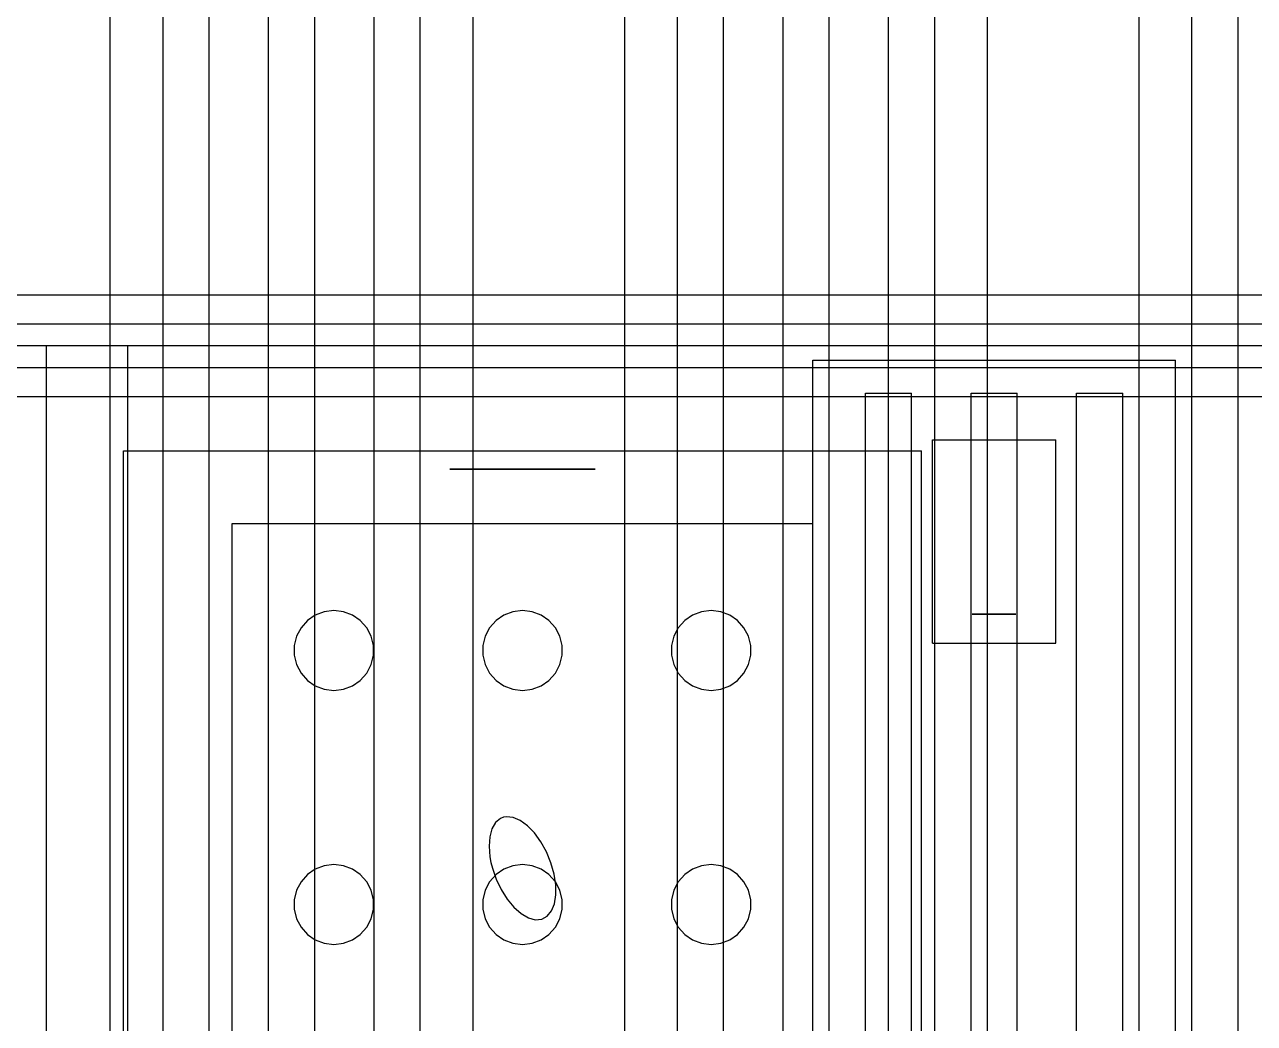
# Model space of a CAD drawing. Header units: millimetres. Extents: x -1355 to 669, y -1138 to 733.
# Drawn here: x -224.85 to -206.2, y 46.13 to 61.27 of the extents above; entities that cross this region are included whole.
import ezdxf

# ---------------------------------------------------------------- set-up
doc = ezdxf.new("R2010")
doc.units = ezdxf.units.MM
doc.layers.add('HIDDEN', color=8, linetype='Continuous')

msp = doc.modelspace()

# ---------------------------------------------------------------- linework, layer by layer
at = {"layer": 'HIDDEN'}
for points in [[(-223.55, 4.93), (-223.55, 276.75)], [(-223.55, 4.93), (-223.55, 276.75)], [(-218.05, 4.93), (-218.05, 276.75)], [(-218.05, 4.93), (-218.05, 276.75)], [(-215.75, 5.15), (-215.75, 276.75)], [(-215.75, 5.15), (-215.75, 276.75)], [(-210.25, 5.15), (-210.25, 276.75)], [(-210.25, 5.15), (-210.25, 276.75)], [(-207.95, 5.37), (-207.95, 276.75)], [(-207.95, 5.37), (-207.95, 276.75)], [(-222.75, 5.43), (-222.75, 276.25)], [(-222.75, 5.43), (-222.75, 276.25)], [(-222.05, 5.43), (-222.05, 276.25)], [(-222.05, 5.43), (-222.05, 276.25)], [(-221.15, 5.43), (-221.15, 276.25)], [(-221.15, 5.43), (-221.15, 276.25)], [(-220.45, 5.43), (-220.45, 276.25)], [(-220.45, 5.43), (-220.45, 276.25)], [(-219.55, 5.43), (-219.55, 276.25)], [(-219.55, 5.43), (-219.55, 276.25)], [(-218.85, 5.43), (-218.85, 276.25)], [(-218.85, 5.43), (-218.85, 276.25)], [(-214.95, 5.65), (-214.95, 276.25)], [(-214.95, 5.65), (-214.95, 276.25)], [(-214.25, 5.65), (-214.25, 276.25)], [(-214.25, 5.65), (-214.25, 276.25)], [(-213.35, 5.65), (-213.35, 276.25)], [(-213.35, 5.65), (-213.35, 276.25)], [(-212.65, 5.65), (-212.65, 276.25)], [(-212.65, 5.65), (-212.65, 276.25)], [(-211.75, 5.65), (-211.75, 276.25)], [(-211.75, 5.65), (-211.75, 276.25)], [(-211.05, 5.65), (-211.05, 276.25)], [(-211.05, 5.65), (-211.05, 276.25)], [(-207.15, 5.87), (-207.15, 276.25)], [(-207.15, 5.87), (-207.15, 276.25)], [(-206.45, 5.87), (-206.45, 276.25)], [(-206.45, 5.87), (-206.45, 276.25)], [(-317.4, 57.17), (-97.4, 57.17)], [(-317.4, 57.17), (-97.4, 57.17)], [(-317.4, 57.17), (-97.4, 57.17)], [(-317.4, 57.17), (-97.4, 57.17)], [(-317.4, 56.73), (-97.4, 56.73)], [(-317.4, 56.73), (-97.4, 56.73)], [(-317.4, 56.4), (-97.4, 56.4)], [(-317.4, 56.4), (-97.4, 56.4)], [(-317.4, 56.4), (-97.4, 56.4)], [(-317.4, 56.4), (-97.4, 56.4)], [(-224.516, 56.4), (-223.284, 56.4)], [(-224.516, 56.4), (-223.284, 56.4)], [(-224.516, 31.1), (-224.516, 56.4)], [(-224.516, 31.1), (-224.516, 56.4)], [(-224.516, 56.4), (-223.284, 56.4)], [(-224.516, 56.4), (-223.284, 56.4)], [(-224.516, 31.1), (-224.516, 56.4)], [(-224.516, 31.1), (-224.516, 56.4)], [(-223.284, 31.1), (-223.284, 56.4)], [(-223.284, 31.1), (-223.284, 56.4)], [(-223.284, 31.1), (-223.284, 56.4)], [(-223.284, 31.1), (-223.284, 56.4)], [(-212.9, 56.18), (-207.4, 56.18)], [(-212.9, 56.18), (-207.4, 56.18)], [(-212.9, 4.05), (-212.9, 56.18)], [(-212.9, 4.05), (-212.9, 56.18)], [(-207.4, 4.05), (-207.4, 56.18)], [(-207.4, 4.05), (-207.4, 56.18)], [(-317.4, 56.07), (-97.4, 56.07)], [(-317.4, 56.07), (-97.4, 56.07)], [(-317.4, 55.63), (-97.4, 55.63)], [(-317.4, 55.63), (-97.4, 55.63)], [(-317.4, 55.63), (-97.4, 55.63)], [(-317.4, 55.63), (-97.4, 55.63)], [(-212.1, 55.68), (-211.4, 55.68)], [(-212.1, 55.68), (-211.4, 55.68)], [(-212.1, 4.55), (-212.1, 55.68)], [(-212.1, 4.55), (-212.1, 55.68)], [(-211.4, 4.55), (-211.4, 55.68)], [(-211.4, 4.55), (-211.4, 55.68)], [(-210.5, 55.68), (-209.8, 55.68)], [(-210.5, 55.68), (-209.8, 55.68)], [(-210.5, 4.55), (-210.5, 55.68)], [(-210.5, 4.55), (-210.5, 55.68)], [(-209.8, 4.55), (-209.8, 55.68)], [(-209.8, 4.55), (-209.8, 55.68)], [(-208.9, 55.68), (-208.2, 55.68)], [(-208.9, 55.68), (-208.2, 55.68)], [(-208.9, 4.55), (-208.9, 55.68)], [(-208.9, 4.55), (-208.9, 55.68)], [(-208.2, 4.55), (-208.2, 55.68)], [(-208.2, 4.55), (-208.2, 55.68)], [(-211.085, 54.97), (-209.215, 54.97)], [(-211.085, 54.97), (-209.215, 54.97)], [(-211.085, 51.89), (-211.085, 54.97)], [(-211.085, 51.89), (-211.085, 54.97)], [(-209.215, 51.89), (-209.215, 54.97)], [(-209.215, 51.89), (-209.215, 54.97)], [(-223.35, 54.805), (-211.25, 54.805)], [(-223.35, 54.805), (-211.25, 54.805)], [(-223.35, 33.355), (-223.35, 54.805)], [(-223.35, 33.355), (-223.35, 54.805)], [(-211.25, 33.355), (-211.25, 54.805)], [(-211.25, 33.355), (-211.25, 54.805)], [(-218.4, 54.53), (-218.392, 54.53)], [(-218.392, 54.53), (-218.4, 54.53)], [(-218.392, 54.53), (-218.329, 54.53)], [(-218.329, 54.53), (-218.392, 54.53)], [(-218.329, 54.53), (-218.205, 54.53)], [(-218.205, 54.53), (-218.329, 54.53)], [(-218.205, 54.53), (-218.029, 54.53)], [(-218.029, 54.53), (-218.205, 54.53)], [(-218.029, 54.53), (-217.811, 54.53)], [(-217.811, 54.53), (-218.029, 54.53)], [(-217.811, 54.53), (-217.563, 54.53)], [(-217.563, 54.53), (-217.811, 54.53)], [(-217.563, 54.53), (-217.3, 54.53)], [(-217.3, 54.53), (-217.563, 54.53)], [(-217.037, 54.53), (-217.3, 54.53)], [(-217.3, 54.53), (-217.037, 54.53)], [(-216.789, 54.53), (-217.037, 54.53)], [(-217.037, 54.53), (-216.789, 54.53)], [(-216.571, 54.53), (-216.789, 54.53)], [(-216.789, 54.53), (-216.571, 54.53)], [(-216.395, 54.53), (-216.571, 54.53)], [(-216.571, 54.53), (-216.395, 54.53)], [(-216.271, 54.53), (-216.395, 54.53)], [(-216.395, 54.53), (-216.271, 54.53)], [(-216.208, 54.53), (-216.271, 54.53)], [(-216.271, 54.53), (-216.208, 54.53)], [(-216.2, 54.53), (-216.208, 54.53)], [(-216.208, 54.53), (-216.2, 54.53)], [(-221.7, 53.705), (-212.9, 53.705)], [(-221.7, 53.705), (-212.9, 53.705)], [(-221.7, 34.455), (-221.7, 53.705)], [(-221.7, 34.455), (-221.7, 53.705)], [(-221.7, 53.705), (-212.9, 53.705)], [(-221.7, 53.705), (-212.9, 53.705)], [(-221.7, 34.455), (-221.7, 53.705)], [(-221.7, 34.455), (-221.7, 53.705)], [(-221.7, 53.705), (-212.9, 53.705)], [(-221.7, 53.705), (-212.9, 53.705)], [(-221.7, 34.455), (-221.7, 53.705)], [(-221.7, 34.455), (-221.7, 53.705)], [(-221.7, 53.705), (-212.9, 53.705)], [(-221.7, 53.705), (-212.9, 53.705)], [(-221.7, 34.455), (-221.7, 53.705)], [(-221.7, 34.455), (-221.7, 53.705)], [(-221.7, 53.705), (-212.9, 53.705)], [(-221.7, 53.705), (-212.9, 53.705)], [(-221.7, 34.455), (-221.7, 53.705)], [(-221.7, 34.455), (-221.7, 53.705)], [(-221.7, 53.705), (-212.9, 53.705)], [(-221.7, 53.705), (-212.9, 53.705)], [(-221.7, 34.455), (-221.7, 53.705)], [(-221.7, 34.455), (-221.7, 53.705)], [(-221.7, 53.705), (-212.9, 53.705)], [(-221.7, 53.705), (-212.9, 53.705)], [(-221.7, 34.455), (-221.7, 53.705)], [(-221.7, 34.455), (-221.7, 53.705)], [(-221.7, 53.705), (-212.9, 53.705)], [(-221.7, 53.705), (-212.9, 53.705)], [(-221.7, 34.455), (-221.7, 53.705)], [(-221.7, 34.455), (-221.7, 53.705)], [(-221.7, 53.705), (-212.9, 53.705)], [(-221.7, 53.705), (-212.9, 53.705)], [(-221.7, 34.455), (-221.7, 53.705)], [(-221.7, 34.455), (-221.7, 53.705)], [(-221.7, 53.705), (-212.9, 53.705)], [(-221.7, 53.705), (-212.9, 53.705)], [(-221.7, 34.455), (-221.7, 53.705)], [(-221.7, 34.455), (-221.7, 53.705)], [(-221.7, 53.705), (-212.9, 53.705)], [(-221.7, 53.705), (-212.9, 53.705)], [(-221.7, 34.455), (-221.7, 53.705)], [(-221.7, 34.455), (-221.7, 53.705)], [(-221.7, 53.705), (-212.9, 53.705)], [(-221.7, 53.705), (-212.9, 53.705)], [(-221.7, 34.455), (-221.7, 53.705)], [(-221.7, 34.455), (-221.7, 53.705)], [(-221.7, 53.705), (-212.9, 53.705)], [(-221.7, 53.705), (-212.9, 53.705)], [(-221.7, 34.455), (-221.7, 53.705)], [(-221.7, 34.455), (-221.7, 53.705)], [(-221.7, 53.705), (-212.9, 53.705)], [(-221.7, 53.705), (-212.9, 53.705)], [(-221.7, 34.455), (-221.7, 53.705)], [(-221.7, 34.455), (-221.7, 53.705)], [(-221.7, 53.705), (-212.9, 53.705)], [(-221.7, 53.705), (-212.9, 53.705)], [(-221.7, 34.455), (-221.7, 53.705)], [(-221.7, 34.455), (-221.7, 53.705)], [(-221.7, 53.705), (-212.9, 53.705)], [(-221.7, 53.705), (-212.9, 53.705)], [(-221.7, 34.455), (-221.7, 53.705)], [(-221.7, 34.455), (-221.7, 53.705)], [(-221.7, 53.705), (-212.9, 53.705)], [(-221.7, 53.705), (-212.9, 53.705)], [(-221.7, 34.455), (-221.7, 53.705)], [(-221.7, 34.455), (-221.7, 53.705)], [(-221.7, 53.705), (-212.9, 53.705)], [(-221.7, 53.705), (-212.9, 53.705)], [(-221.7, 34.455), (-221.7, 53.705)], [(-221.7, 34.455), (-221.7, 53.705)], [(-221.7, 53.705), (-212.9, 53.705)], [(-221.7, 53.705), (-212.9, 53.705)], [(-221.7, 34.455), (-221.7, 53.705)], [(-221.7, 34.455), (-221.7, 53.705)], [(-221.7, 53.705), (-212.9, 53.705)], [(-221.7, 53.705), (-212.9, 53.705)], [(-221.7, 34.455), (-221.7, 53.705)], [(-221.7, 34.455), (-221.7, 53.705)], [(-221.7, 53.705), (-212.9, 53.705)], [(-221.7, 53.705), (-212.9, 53.705)], [(-221.7, 34.455), (-221.7, 53.705)], [(-221.7, 34.455), (-221.7, 53.705)], [(-221.7, 53.705), (-212.9, 53.705)], [(-221.7, 53.705), (-212.9, 53.705)], [(-221.7, 34.455), (-221.7, 53.705)], [(-221.7, 34.455), (-221.7, 53.705)], [(-221.7, 53.705), (-212.9, 53.705)], [(-221.7, 53.705), (-212.9, 53.705)], [(-221.7, 34.455), (-221.7, 53.705)], [(-221.7, 34.455), (-221.7, 53.705)], [(-221.7, 53.705), (-212.9, 53.705)], [(-221.7, 53.705), (-212.9, 53.705)], [(-221.7, 34.455), (-221.7, 53.705)], [(-221.7, 34.455), (-221.7, 53.705)], [(-221.7, 53.705), (-212.9, 53.705)], [(-221.7, 53.705), (-212.9, 53.705)], [(-221.7, 34.455), (-221.7, 53.705)], [(-221.7, 34.455), (-221.7, 53.705)], [(-221.7, 53.705), (-212.9, 53.705)], [(-221.7, 53.705), (-212.9, 53.705)], [(-221.7, 34.455), (-221.7, 53.705)], [(-221.7, 34.455), (-221.7, 53.705)], [(-212.9, 34.455), (-212.9, 53.705)], [(-212.9, 34.455), (-212.9, 53.705)], [(-212.9, 34.455), (-212.9, 53.705)], [(-212.9, 34.455), (-212.9, 53.705)], [(-212.9, 34.455), (-212.9, 53.705)], [(-212.9, 34.455), (-212.9, 53.705)], [(-212.9, 34.455), (-212.9, 53.705)], [(-212.9, 34.455), (-212.9, 53.705)], [(-212.9, 34.455), (-212.9, 53.705)], [(-212.9, 34.455), (-212.9, 53.705)], [(-212.9, 34.455), (-212.9, 53.705)], [(-212.9, 34.455), (-212.9, 53.705)], [(-212.9, 34.455), (-212.9, 53.705)], [(-212.9, 34.455), (-212.9, 53.705)], [(-212.9, 34.455), (-212.9, 53.705)], [(-212.9, 34.455), (-212.9, 53.705)], [(-212.9, 34.455), (-212.9, 53.705)], [(-212.9, 34.455), (-212.9, 53.705)], [(-212.9, 34.455), (-212.9, 53.705)], [(-212.9, 34.455), (-212.9, 53.705)], [(-212.9, 34.455), (-212.9, 53.705)], [(-212.9, 34.455), (-212.9, 53.705)], [(-212.9, 34.455), (-212.9, 53.705)], [(-212.9, 34.455), (-212.9, 53.705)], [(-212.9, 34.455), (-212.9, 53.705)], [(-212.9, 34.455), (-212.9, 53.705)], [(-212.9, 34.455), (-212.9, 53.705)], [(-212.9, 34.455), (-212.9, 53.705)], [(-212.9, 34.455), (-212.9, 53.705)], [(-212.9, 34.455), (-212.9, 53.705)], [(-212.9, 34.455), (-212.9, 53.705)], [(-212.9, 34.455), (-212.9, 53.705)], [(-212.9, 34.455), (-212.9, 53.705)], [(-212.9, 34.455), (-212.9, 53.705)], [(-212.9, 34.455), (-212.9, 53.705)], [(-212.9, 34.455), (-212.9, 53.705)], [(-212.9, 34.455), (-212.9, 53.705)], [(-212.9, 34.455), (-212.9, 53.705)], [(-212.9, 34.455), (-212.9, 53.705)], [(-212.9, 34.455), (-212.9, 53.705)], [(-212.9, 34.455), (-212.9, 53.705)], [(-212.9, 34.455), (-212.9, 53.705)], [(-212.9, 34.455), (-212.9, 53.705)], [(-212.9, 34.455), (-212.9, 53.705)], [(-212.9, 34.455), (-212.9, 53.705)], [(-212.9, 34.455), (-212.9, 53.705)], [(-212.9, 34.455), (-212.9, 53.705)], [(-212.9, 34.455), (-212.9, 53.705)], [(-212.9, 34.455), (-212.9, 53.705)], [(-212.9, 34.455), (-212.9, 53.705)], [(-212.9, 34.455), (-212.9, 53.705)], [(-212.9, 34.455), (-212.9, 53.705)], [(-220.561, 52.233), (-220.658, 52.124)], [(-220.561, 52.233), (-220.658, 52.124)], [(-220.441, 52.316), (-220.561, 52.233)], [(-220.441, 52.316), (-220.561, 52.233)], [(-220.305, 52.367), (-220.441, 52.316)], [(-220.305, 52.367), (-220.441, 52.316)], [(-220.16, 52.385), (-220.305, 52.367)], [(-220.16, 52.385), (-220.305, 52.367)], [(-220.015, 52.367), (-220.16, 52.385)], [(-220.015, 52.367), (-220.16, 52.385)], [(-219.879, 52.316), (-220.015, 52.367)], [(-219.879, 52.316), (-220.015, 52.367)], [(-219.759, 52.233), (-219.879, 52.316)], [(-219.759, 52.233), (-219.879, 52.316)], [(-219.662, 52.124), (-219.759, 52.233)], [(-219.662, 52.124), (-219.759, 52.233)], [(-217.701, 52.233), (-217.798, 52.124)], [(-217.701, 52.233), (-217.798, 52.124)], [(-217.581, 52.316), (-217.701, 52.233)], [(-217.581, 52.316), (-217.701, 52.233)], [(-217.445, 52.367), (-217.581, 52.316)], [(-217.445, 52.367), (-217.581, 52.316)], [(-217.3, 52.385), (-217.445, 52.367)], [(-217.3, 52.385), (-217.445, 52.367)], [(-217.155, 52.367), (-217.3, 52.385)], [(-217.155, 52.367), (-217.3, 52.385)], [(-217.019, 52.316), (-217.155, 52.367)], [(-217.019, 52.316), (-217.155, 52.367)], [(-216.899, 52.233), (-217.019, 52.316)], [(-216.899, 52.233), (-217.019, 52.316)], [(-216.802, 52.124), (-216.899, 52.233)], [(-216.802, 52.124), (-216.899, 52.233)], [(-214.841, 52.233), (-214.938, 52.124)], [(-214.841, 52.233), (-214.938, 52.124)], [(-214.721, 52.316), (-214.841, 52.233)], [(-214.721, 52.316), (-214.841, 52.233)], [(-214.585, 52.367), (-214.721, 52.316)], [(-214.585, 52.367), (-214.721, 52.316)], [(-214.44, 52.385), (-214.585, 52.367)], [(-214.44, 52.385), (-214.585, 52.367)], [(-214.295, 52.367), (-214.44, 52.385)], [(-214.295, 52.367), (-214.44, 52.385)], [(-214.159, 52.316), (-214.295, 52.367)], [(-214.159, 52.316), (-214.295, 52.367)], [(-214.039, 52.233), (-214.159, 52.316)], [(-214.039, 52.233), (-214.159, 52.316)], [(-213.942, 52.124), (-214.039, 52.233)], [(-213.942, 52.124), (-214.039, 52.233)], [(-210.48, 52.33), (-210.478, 52.33)], [(-210.478, 52.33), (-210.48, 52.33)], [(-210.478, 52.33), (-210.459, 52.33)], [(-210.459, 52.33), (-210.478, 52.33)], [(-210.459, 52.33), (-210.422, 52.33)], [(-210.422, 52.33), (-210.459, 52.33)], [(-210.422, 52.33), (-210.369, 52.33)], [(-210.369, 52.33), (-210.422, 52.33)], [(-210.369, 52.33), (-210.303, 52.33)], [(-210.303, 52.33), (-210.369, 52.33)], [(-210.303, 52.33), (-210.229, 52.33)], [(-210.229, 52.33), (-210.303, 52.33)], [(-210.229, 52.33), (-210.15, 52.33)], [(-210.15, 52.33), (-210.229, 52.33)], [(-210.071, 52.33), (-210.15, 52.33)], [(-210.15, 52.33), (-210.071, 52.33)], [(-209.997, 52.33), (-210.071, 52.33)], [(-210.071, 52.33), (-209.997, 52.33)], [(-209.931, 52.33), (-209.997, 52.33)], [(-209.997, 52.33), (-209.931, 52.33)], [(-209.878, 52.33), (-209.931, 52.33)], [(-209.931, 52.33), (-209.878, 52.33)], [(-209.841, 52.33), (-209.878, 52.33)], [(-209.878, 52.33), (-209.841, 52.33)], [(-209.822, 52.33), (-209.841, 52.33)], [(-209.841, 52.33), (-209.822, 52.33)], [(-209.82, 52.33), (-209.822, 52.33)], [(-209.822, 52.33), (-209.82, 52.33)], [(-220.658, 52.124), (-220.726, 51.995)], [(-220.658, 52.124), (-220.726, 51.995)], [(-219.594, 51.995), (-219.662, 52.124)], [(-219.594, 51.995), (-219.662, 52.124)], [(-217.798, 52.124), (-217.866, 51.995)], [(-217.798, 52.124), (-217.866, 51.995)], [(-216.734, 51.995), (-216.802, 52.124)], [(-216.734, 51.995), (-216.802, 52.124)], [(-214.938, 52.124), (-215.006, 51.995)], [(-214.938, 52.124), (-215.006, 51.995)], [(-213.874, 51.995), (-213.942, 52.124)], [(-213.874, 51.995), (-213.942, 52.124)], [(-220.726, 51.995), (-220.761, 51.853)], [(-220.726, 51.995), (-220.761, 51.853)], [(-220.761, 51.853), (-220.761, 51.707)], [(-220.761, 51.853), (-220.761, 51.707)], [(-219.559, 51.853), (-219.594, 51.995)], [(-219.559, 51.853), (-219.594, 51.995)], [(-219.559, 51.707), (-219.559, 51.853)], [(-219.559, 51.707), (-219.559, 51.853)], [(-217.866, 51.995), (-217.901, 51.853)], [(-217.866, 51.995), (-217.901, 51.853)], [(-217.901, 51.853), (-217.901, 51.707)], [(-217.901, 51.853), (-217.901, 51.707)], [(-216.699, 51.853), (-216.734, 51.995)], [(-216.699, 51.853), (-216.734, 51.995)], [(-216.699, 51.707), (-216.699, 51.853)], [(-216.699, 51.707), (-216.699, 51.853)], [(-215.006, 51.995), (-215.041, 51.853)], [(-215.006, 51.995), (-215.041, 51.853)], [(-215.041, 51.853), (-215.041, 51.707)], [(-215.041, 51.853), (-215.041, 51.707)], [(-213.839, 51.853), (-213.874, 51.995)], [(-213.839, 51.853), (-213.874, 51.995)], [(-213.839, 51.707), (-213.839, 51.853)], [(-213.839, 51.707), (-213.839, 51.853)], [(-211.085, 51.89), (-209.215, 51.89)], [(-211.085, 51.89), (-209.215, 51.89)], [(-220.761, 51.707), (-220.726, 51.565)], [(-220.761, 51.707), (-220.726, 51.565)], [(-219.594, 51.565), (-219.559, 51.707)], [(-219.594, 51.565), (-219.559, 51.707)], [(-217.901, 51.707), (-217.866, 51.565)], [(-217.901, 51.707), (-217.866, 51.565)], [(-216.734, 51.565), (-216.699, 51.707)], [(-216.734, 51.565), (-216.699, 51.707)], [(-215.041, 51.707), (-215.006, 51.565)], [(-215.041, 51.707), (-215.006, 51.565)], [(-213.874, 51.565), (-213.839, 51.707)], [(-213.874, 51.565), (-213.839, 51.707)], [(-220.726, 51.565), (-220.658, 51.436)], [(-220.726, 51.565), (-220.658, 51.436)], [(-219.662, 51.436), (-219.594, 51.565)], [(-219.662, 51.436), (-219.594, 51.565)], [(-217.866, 51.565), (-217.798, 51.436)], [(-217.866, 51.565), (-217.798, 51.436)], [(-216.802, 51.436), (-216.734, 51.565)], [(-216.802, 51.436), (-216.734, 51.565)], [(-215.006, 51.565), (-214.938, 51.436)], [(-215.006, 51.565), (-214.938, 51.436)], [(-213.942, 51.436), (-213.874, 51.565)], [(-213.942, 51.436), (-213.874, 51.565)], [(-220.658, 51.436), (-220.561, 51.327)], [(-220.658, 51.436), (-220.561, 51.327)], [(-220.561, 51.327), (-220.441, 51.244)], [(-220.561, 51.327), (-220.441, 51.244)], [(-219.879, 51.244), (-219.759, 51.327)], [(-219.879, 51.244), (-219.759, 51.327)], [(-219.759, 51.327), (-219.662, 51.436)], [(-219.759, 51.327), (-219.662, 51.436)], [(-217.798, 51.436), (-217.701, 51.327)], [(-217.798, 51.436), (-217.701, 51.327)], [(-217.701, 51.327), (-217.581, 51.244)], [(-217.701, 51.327), (-217.581, 51.244)], [(-217.019, 51.244), (-216.899, 51.327)], [(-217.019, 51.244), (-216.899, 51.327)], [(-216.899, 51.327), (-216.802, 51.436)], [(-216.899, 51.327), (-216.802, 51.436)], [(-214.938, 51.436), (-214.841, 51.327)], [(-214.938, 51.436), (-214.841, 51.327)], [(-214.841, 51.327), (-214.721, 51.244)], [(-214.841, 51.327), (-214.721, 51.244)], [(-214.159, 51.244), (-214.039, 51.327)], [(-214.159, 51.244), (-214.039, 51.327)], [(-214.039, 51.327), (-213.942, 51.436)], [(-214.039, 51.327), (-213.942, 51.436)], [(-220.441, 51.244), (-220.305, 51.193)], [(-220.441, 51.244), (-220.305, 51.193)], [(-220.305, 51.193), (-220.16, 51.175)], [(-220.305, 51.193), (-220.16, 51.175)], [(-220.16, 51.175), (-220.015, 51.193)], [(-220.16, 51.175), (-220.015, 51.193)], [(-220.015, 51.193), (-219.879, 51.244)], [(-220.015, 51.193), (-219.879, 51.244)], [(-217.581, 51.244), (-217.445, 51.193)], [(-217.581, 51.244), (-217.445, 51.193)], [(-217.445, 51.193), (-217.3, 51.175)], [(-217.445, 51.193), (-217.3, 51.175)], [(-217.3, 51.175), (-217.155, 51.193)], [(-217.3, 51.175), (-217.155, 51.193)], [(-217.155, 51.193), (-217.019, 51.244)], [(-217.155, 51.193), (-217.019, 51.244)], [(-214.721, 51.244), (-214.585, 51.193)], [(-214.721, 51.244), (-214.585, 51.193)], [(-214.585, 51.193), (-214.44, 51.175)], [(-214.585, 51.193), (-214.44, 51.175)], [(-214.44, 51.175), (-214.295, 51.193)], [(-214.44, 51.175), (-214.295, 51.193)], [(-214.295, 51.193), (-214.159, 51.244)], [(-214.295, 51.193), (-214.159, 51.244)], [(-217.632, 49.234), (-217.707, 49.172)], [(-217.59, 49.252), (-217.632, 49.234)], [(-217.542, 49.26), (-217.59, 49.252)], [(-217.441, 49.25), (-217.542, 49.26)], [(-217.333, 49.204), (-217.441, 49.25)], [(-217.763, 49.078), (-217.796, 48.956)], [(-217.707, 49.172), (-217.763, 49.078)], [(-217.223, 49.124), (-217.333, 49.204)], [(-217.118, 49.014), (-217.223, 49.124)], [(-217.796, 48.956), (-217.807, 48.812)], [(-217.02, 48.879), (-217.118, 49.014)], [(-216.936, 48.726), (-217.02, 48.879)], [(-217.807, 48.812), (-217.794, 48.653)], [(-216.869, 48.561), (-216.936, 48.726)], [(-220.305, 48.517), (-220.441, 48.466)], [(-220.305, 48.517), (-220.441, 48.466)], [(-220.16, 48.535), (-220.305, 48.517)], [(-220.16, 48.535), (-220.305, 48.517)], [(-220.015, 48.517), (-220.16, 48.535)], [(-220.015, 48.517), (-220.16, 48.535)], [(-219.879, 48.466), (-220.015, 48.517)], [(-219.879, 48.466), (-220.015, 48.517)], [(-217.794, 48.653), (-217.778, 48.567)], [(-217.778, 48.567), (-217.757, 48.48)], [(-217.757, 48.48), (-217.699, 48.314)], [(-217.445, 48.517), (-217.581, 48.466)], [(-217.445, 48.517), (-217.581, 48.466)], [(-217.3, 48.535), (-217.445, 48.517)], [(-217.3, 48.535), (-217.445, 48.517)], [(-217.155, 48.517), (-217.3, 48.535)], [(-217.155, 48.517), (-217.3, 48.535)], [(-217.019, 48.466), (-217.155, 48.517)], [(-217.019, 48.466), (-217.155, 48.517)], [(-216.822, 48.392), (-216.869, 48.561)], [(-214.585, 48.517), (-214.721, 48.466)], [(-214.585, 48.517), (-214.721, 48.466)], [(-214.44, 48.535), (-214.585, 48.517)], [(-214.44, 48.535), (-214.585, 48.517)], [(-214.295, 48.517), (-214.44, 48.535)], [(-214.295, 48.517), (-214.44, 48.535)], [(-214.159, 48.466), (-214.295, 48.517)], [(-214.159, 48.466), (-214.295, 48.517)], [(-220.561, 48.383), (-220.658, 48.274)], [(-220.561, 48.383), (-220.658, 48.274)], [(-220.441, 48.466), (-220.561, 48.383)], [(-220.441, 48.466), (-220.561, 48.383)], [(-219.759, 48.383), (-219.879, 48.466)], [(-219.759, 48.383), (-219.879, 48.466)], [(-219.662, 48.274), (-219.759, 48.383)], [(-219.662, 48.274), (-219.759, 48.383)], [(-217.701, 48.383), (-217.798, 48.274)], [(-217.701, 48.383), (-217.798, 48.274)], [(-217.581, 48.466), (-217.701, 48.383)], [(-217.581, 48.466), (-217.701, 48.383)], [(-217.699, 48.314), (-217.623, 48.155)], [(-216.899, 48.383), (-217.019, 48.466)], [(-216.899, 48.383), (-217.019, 48.466)], [(-216.802, 48.274), (-216.899, 48.383)], [(-216.802, 48.274), (-216.899, 48.383)], [(-216.797, 48.227), (-216.822, 48.392)], [(-214.841, 48.383), (-214.938, 48.274)], [(-214.841, 48.383), (-214.938, 48.274)], [(-214.721, 48.466), (-214.841, 48.383)], [(-214.721, 48.466), (-214.841, 48.383)], [(-214.039, 48.383), (-214.159, 48.466)], [(-214.039, 48.383), (-214.159, 48.466)], [(-213.942, 48.274), (-214.039, 48.383)], [(-213.942, 48.274), (-214.039, 48.383)], [(-220.726, 48.145), (-220.761, 48.003)], [(-220.726, 48.145), (-220.761, 48.003)], [(-220.658, 48.274), (-220.726, 48.145)], [(-220.658, 48.274), (-220.726, 48.145)], [(-219.594, 48.145), (-219.662, 48.274)], [(-219.594, 48.145), (-219.662, 48.274)], [(-219.559, 48.003), (-219.594, 48.145)], [(-219.559, 48.003), (-219.594, 48.145)], [(-217.866, 48.145), (-217.901, 48.003)], [(-217.866, 48.145), (-217.901, 48.003)], [(-217.798, 48.274), (-217.866, 48.145)], [(-217.798, 48.274), (-217.866, 48.145)], [(-217.623, 48.155), (-217.532, 48.01)], [(-216.734, 48.145), (-216.802, 48.274)], [(-216.734, 48.145), (-216.802, 48.274)], [(-216.795, 48.075), (-216.797, 48.227)], [(-216.699, 48.003), (-216.734, 48.145)], [(-216.699, 48.003), (-216.734, 48.145)], [(-215.006, 48.145), (-215.041, 48.003)], [(-215.006, 48.145), (-215.041, 48.003)], [(-214.938, 48.274), (-215.006, 48.145)], [(-214.938, 48.274), (-215.006, 48.145)], [(-213.874, 48.145), (-213.942, 48.274)], [(-213.874, 48.145), (-213.942, 48.274)], [(-213.839, 48.003), (-213.874, 48.145)], [(-213.839, 48.003), (-213.874, 48.145)], [(-220.761, 48.003), (-220.761, 47.857)], [(-220.761, 48.003), (-220.761, 47.857)], [(-219.559, 47.857), (-219.559, 48.003)], [(-219.559, 47.857), (-219.559, 48.003)], [(-217.901, 48.003), (-217.901, 47.857)], [(-217.901, 48.003), (-217.901, 47.857)], [(-217.532, 48.01), (-217.429, 47.887)], [(-216.862, 47.832), (-216.817, 47.941)], [(-216.817, 47.941), (-216.795, 48.075)], [(-216.699, 47.857), (-216.699, 48.003)], [(-216.699, 47.857), (-216.699, 48.003)], [(-215.041, 48.003), (-215.041, 47.857)], [(-215.041, 48.003), (-215.041, 47.857)], [(-213.839, 47.857), (-213.839, 48.003)], [(-213.839, 47.857), (-213.839, 48.003)], [(-220.761, 47.857), (-220.726, 47.715)], [(-220.761, 47.857), (-220.726, 47.715)], [(-219.594, 47.715), (-219.559, 47.857)], [(-219.594, 47.715), (-219.559, 47.857)], [(-217.901, 47.857), (-217.866, 47.715)], [(-217.901, 47.857), (-217.866, 47.715)], [(-217.429, 47.887), (-217.321, 47.791)], [(-217.321, 47.791), (-217.211, 47.728)], [(-217.007, 47.709), (-216.927, 47.753)], [(-216.927, 47.753), (-216.862, 47.832)], [(-216.734, 47.715), (-216.699, 47.857)], [(-216.734, 47.715), (-216.699, 47.857)], [(-215.041, 47.857), (-215.006, 47.715)], [(-215.041, 47.857), (-215.006, 47.715)], [(-213.874, 47.715), (-213.839, 47.857)], [(-213.874, 47.715), (-213.839, 47.857)], [(-220.726, 47.715), (-220.658, 47.586)], [(-220.726, 47.715), (-220.658, 47.586)], [(-220.658, 47.586), (-220.561, 47.477)], [(-220.658, 47.586), (-220.561, 47.477)], [(-219.759, 47.477), (-219.662, 47.586)], [(-219.759, 47.477), (-219.662, 47.586)], [(-219.662, 47.586), (-219.594, 47.715)], [(-219.662, 47.586), (-219.594, 47.715)], [(-217.866, 47.715), (-217.798, 47.586)], [(-217.866, 47.715), (-217.798, 47.586)], [(-217.798, 47.586), (-217.701, 47.477)], [(-217.798, 47.586), (-217.701, 47.477)], [(-217.211, 47.728), (-217.106, 47.7)], [(-217.106, 47.7), (-217.007, 47.709)], [(-216.899, 47.477), (-216.802, 47.586)], [(-216.899, 47.477), (-216.802, 47.586)], [(-216.802, 47.586), (-216.734, 47.715)], [(-216.802, 47.586), (-216.734, 47.715)], [(-215.006, 47.715), (-214.938, 47.586)], [(-215.006, 47.715), (-214.938, 47.586)], [(-214.938, 47.586), (-214.841, 47.477)], [(-214.938, 47.586), (-214.841, 47.477)], [(-214.039, 47.477), (-213.942, 47.586)], [(-214.039, 47.477), (-213.942, 47.586)], [(-213.942, 47.586), (-213.874, 47.715)], [(-213.942, 47.586), (-213.874, 47.715)], [(-220.561, 47.477), (-220.441, 47.394)], [(-220.561, 47.477), (-220.441, 47.394)], [(-220.441, 47.394), (-220.305, 47.343)], [(-220.441, 47.394), (-220.305, 47.343)], [(-220.015, 47.343), (-219.879, 47.394)], [(-220.015, 47.343), (-219.879, 47.394)], [(-219.879, 47.394), (-219.759, 47.477)], [(-219.879, 47.394), (-219.759, 47.477)], [(-217.701, 47.477), (-217.581, 47.394)], [(-217.701, 47.477), (-217.581, 47.394)], [(-217.581, 47.394), (-217.445, 47.343)], [(-217.581, 47.394), (-217.445, 47.343)], [(-217.155, 47.343), (-217.019, 47.394)], [(-217.155, 47.343), (-217.019, 47.394)], [(-217.019, 47.394), (-216.899, 47.477)], [(-217.019, 47.394), (-216.899, 47.477)], [(-214.841, 47.477), (-214.721, 47.394)], [(-214.841, 47.477), (-214.721, 47.394)], [(-214.721, 47.394), (-214.585, 47.343)], [(-214.721, 47.394), (-214.585, 47.343)], [(-214.295, 47.343), (-214.159, 47.394)], [(-214.295, 47.343), (-214.159, 47.394)], [(-214.159, 47.394), (-214.039, 47.477)], [(-214.159, 47.394), (-214.039, 47.477)], [(-220.305, 47.343), (-220.16, 47.325)], [(-220.305, 47.343), (-220.16, 47.325)], [(-220.16, 47.325), (-220.015, 47.343)], [(-220.16, 47.325), (-220.015, 47.343)], [(-217.445, 47.343), (-217.3, 47.325)], [(-217.445, 47.343), (-217.3, 47.325)], [(-217.3, 47.325), (-217.155, 47.343)], [(-217.3, 47.325), (-217.155, 47.343)], [(-214.585, 47.343), (-214.44, 47.325)], [(-214.585, 47.343), (-214.44, 47.325)], [(-214.44, 47.325), (-214.295, 47.343)], [(-214.44, 47.325), (-214.295, 47.343)]]:
    msp.add_lwpolyline(points, dxfattribs=at)

doc.saveas('drawing.dxf')
